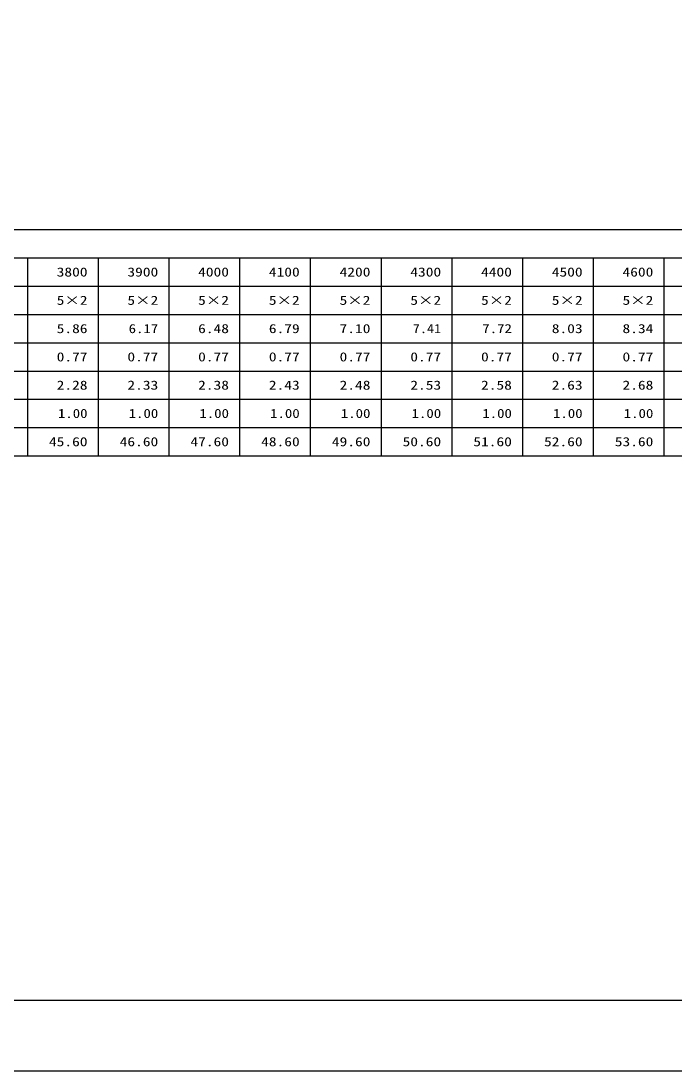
# Model space of a CAD drawing. Units: millimetres at full size; details may follow other scales. Extents: x 0 to 25230, y 0 to 17820.
# Drawn here: x 14098 to 19646, y 0 to 8910 of the extents above; entities that cross this region are included whole.
import ezdxf
from ezdxf.enums import TextEntityAlignment as Align

# ---------------------------------------------------------------- set-up
doc = ezdxf.new("R2010")
doc.units = ezdxf.units.MM
for name, color, linetype, lineweight in [('D-MTR-FRAM', 7, 'Continuous', 25), ('D-MTR-LINE', 7, 'Continuous', 25), ('D-TTL', 2, 'Continuous', 25)]:
    doc.layers.add(name, color=color, linetype=linetype, lineweight=lineweight)
doc.layers.add('D-MTR-TXT', color=7, linetype='Continuous')
doc.styles.add('ＭＳ ゴシック', font='')
doc.styles.get('ＭＳ ゴシック').set_extended_font_data('MS Gothic')

msp = doc.modelspace()

# ---------------------------------------------------------------- linework, layer by layer
at = {"layer": 'D-MTR-FRAM'}
for p, q in [((1927.5, 7140), (23302.5, 7140)), ((5152.5, 6900), (23302.5, 6900)), ((1927.5, 5220), (23302.5, 5220))]:
    msp.add_line(p, q, dxfattribs=at)
at = {"layer": 'D-MTR-LINE'}
for p, q in [((14152.5, 6900), (14152.5, 5220)), ((14752.5, 6900), (14752.5, 5220)), ((15352.5, 6900), (15352.5, 5220)), ((15952.5, 6900), (15952.5, 5220)), ((16552.5, 6900), (16552.5, 5220)), ((17152.5, 6900), (17152.5, 5220)), ((17752.5, 6900), (17752.5, 5220)), ((18352.5, 6900), (18352.5, 5220)), ((18952.5, 6900), (18952.5, 5220)), ((19552.5, 6900), (19552.5, 5220)), ((1927.5, 6660), (23302.5, 6660)), ((1927.5, 6420), (23302.5, 6420)), ((1927.5, 6180), (23302.5, 6180)), ((1927.5, 5940), (23302.5, 5940)), ((1927.5, 5700), (23302.5, 5700)), ((1927.5, 5460), (23302.5, 5460))]:
    msp.add_line(p, q, dxfattribs=at)
at = {"layer": 'D-TTL'}
for points in [[(0, 0), (25230, 0), (25230, 17820), (0, 17820)], [(600, 600), (24630, 600), (24630, 17220), (600, 17220)]]:
    msp.add_lwpolyline(points, close=True, dxfattribs=at)

# ---------------------------------------------------------------- texts
at = {"layer": 'D-MTR-TXT', "style": 'ＭＳ ゴシック'}
for s, width, p in [('3800', 1.25, (14662.5, 6780)), ('3900', 1.25, (15262.5, 6780)), ('4000', 1.25, (15862.5, 6780)), ('4100', 1.25, (16462.5, 6780)), ('4200', 1.25, (17062.5, 6780)), ('4300', 1.25, (17662.5, 6780)), ('4400', 1.25, (18262.5, 6780)), ('4500', 1.25, (18862.5, 6780)), ('4600', 1.25, (19462.5, 6780)), ('5×2', 1.25, (14662.5, 6540)), ('5×2', 1.25, (15262.5, 6540)), ('5×2', 1.25, (15862.5, 6540)), ('5×2', 1.25, (16462.5, 6540)), ('5×2', 1.25, (17062.5, 6540)), ('5×2', 1.25, (17662.5, 6540)), ('5×2', 1.25, (18262.5, 6540)), ('5×2', 1.25, (18862.5, 6540)), ('5×2', 1.25, (19462.5, 6540)), ('5.86', 1.25, (14662.5, 6300)), ('6.17', 1.2, (15262.5, 6300)), ('6.48', 1.25, (15862.5, 6300)), ('6.79', 1.25, (16462.5, 6300)), ('7.10', 1.25, (17062.5, 6300)), ('7.41', 1.15, (17662.5, 6300)), ('7.72', 1.2, (18262.5, 6300)), ('8.03', 1.25, (18862.5, 6300)), ('8.34', 1.25, (19462.5, 6300)), ('0.77', 1.25, (14662.5, 6060)), ('0.77', 1.25, (15262.5, 6060)), ('0.77', 1.25, (15862.5, 6060)), ('0.77', 1.25, (16462.5, 6060)), ('0.77', 1.25, (17062.5, 6060)), ('0.77', 1.25, (17662.5, 6060)), ('0.77', 1.25, (18262.5, 6060)), ('0.77', 1.25, (18862.5, 6060)), ('0.77', 1.25, (19462.5, 6060)), ('2.28', 1.25, (14662.5, 5820)), ('2.33', 1.25, (15262.5, 5820)), ('2.38', 1.25, (15862.5, 5820)), ('2.43', 1.25, (16462.5, 5820)), ('2.48', 1.25, (17062.5, 5820)), ('2.53', 1.25, (17662.5, 5820)), ('2.58', 1.25, (18262.5, 5820)), ('2.63', 1.25, (18862.5, 5820)), ('2.68', 1.25, (19462.5, 5820)), ('1.00', 1.2, (14662.5, 5580)), ('1.00', 1.2, (15262.5, 5580)), ('1.00', 1.2, (15862.5, 5580)), ('1.00', 1.2, (16462.5, 5580)), ('1.00', 1.2, (17062.5, 5580)), ('1.00', 1.2, (17662.5, 5580)), ('1.00', 1.2, (18262.5, 5580)), ('1.00', 1.2, (18862.5, 5580)), ('1.00', 1.2, (19462.5, 5580)), ('45.60', 1.25, (14662.5, 5340)), ('46.60', 1.25, (15262.5, 5340)), ('47.60', 1.25, (15862.5, 5340)), ('48.60', 1.25, (16462.5, 5340)), ('49.60', 1.25, (17062.5, 5340)), ('50.60', 1.25, (17662.5, 5340)), ('51.60', 1.25, (18262.5, 5340)), ('52.60', 1.25, (18862.5, 5340)), ('53.60', 1.25, (19462.5, 5340))]:
    msp.add_text(s, height=76.98, dxfattribs=dict(at, width=width)).set_placement(p, align=Align.MIDDLE_RIGHT)

doc.saveas('drawing.dxf')
